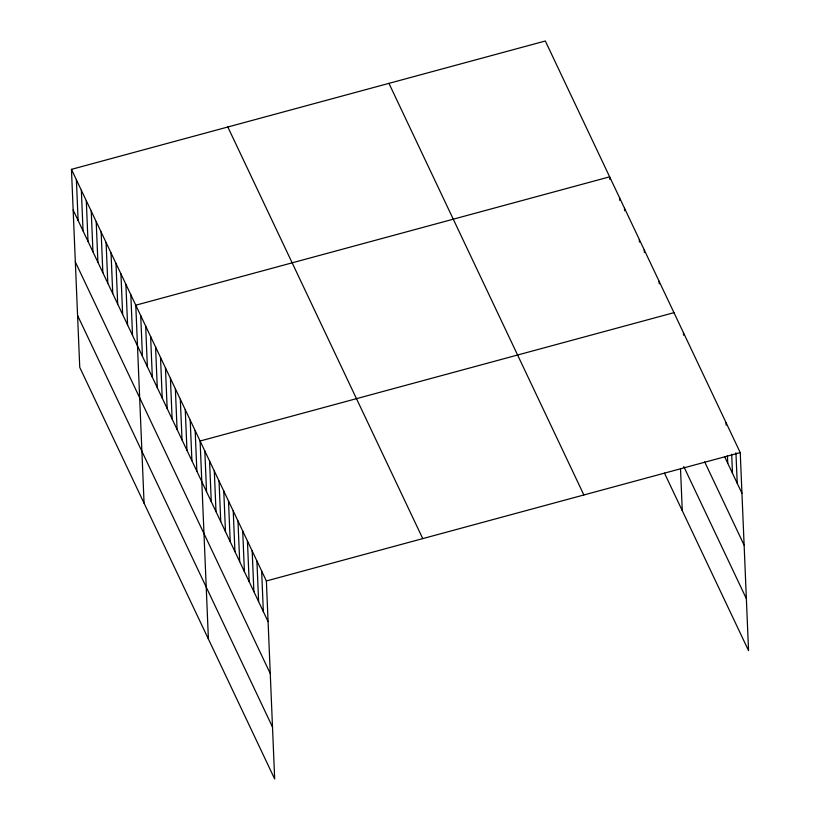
<?xml version="1.0" encoding="UTF-8"?>
<svg xmlns="http://www.w3.org/2000/svg" width="820" height="820" viewBox="0 0 820 820"><rect width="100%" height="100%" fill="white"/><g stroke="black" fill="none" stroke-linecap="round" stroke-linejoin="round"><path stroke-width="1.23" d="M71.453 169.361L266.377 580.97L274.68 779L79.755 367.391L71.453 169.361L545.32 41L740.245 452.609L748.547 650.639L664.456 473.078M673.968 312.666L200.1 441.016L208.403 639.057M266.377 580.97L740.245 452.609M724.593 456.607L741.946 493.261M704.677 461.896L744.13 545.197M683.777 466.529L746.374 598.702M388.946 83.363L583.871 494.962M227.827 126.997L422.751 538.607M73.154 210.002L268.079 621.611M75.337 261.949L270.262 673.548M77.572 315.454L272.507 727.063M735.94 452.773L737.221 483.257M731.686 454.208L732.485 473.263M726.048 422.618L726.151 425.16M727.432 455.643L727.75 463.269M683.439 332.654L683.552 335.195M680.528 469.142L682.271 510.696M659.126 281.311L659.239 283.853M644.284 249.967L644.387 252.509M639.333 239.522L639.446 242.064M624.491 208.177L624.594 210.719M619.541 197.722L619.653 200.264M609.752 179.375L609.649 176.833L135.782 305.194L144.074 503.224M261.641 570.966L263.343 611.617M256.906 560.972L258.618 601.624M252.181 550.978L253.882 591.63M247.445 540.985L249.147 581.626M242.71 530.991L244.411 571.632M237.974 520.987L239.676 561.639M233.239 510.993L234.94 551.645M228.503 500.999L230.215 541.641M223.778 491.006L225.479 531.647M219.042 481.002L220.744 521.653M214.307 471.008L216.008 511.659M209.571 461.014L211.273 501.655M204.836 451.02L206.537 491.662M195.16 430.572L196.861 471.223M190.209 420.127L191.911 460.768M185.258 409.672L186.96 450.323M180.308 399.227L182.019 439.879M175.367 388.782L177.069 429.424M170.416 378.327L172.118 418.979M165.466 367.883L167.167 408.524M160.515 357.428L162.227 398.079M155.575 346.983L157.276 387.634M150.624 336.538L152.325 377.179M145.673 326.083L147.374 366.735M140.722 315.638L142.434 356.29M130.831 294.739L132.532 335.39M125.88 284.294L127.582 324.945M120.929 273.839L122.641 314.49M115.989 263.394L117.69 304.046M111.038 252.949L112.74 293.591M106.087 242.494L107.789 283.146M101.137 232.05L102.849 272.701M96.196 221.605L97.898 262.246M91.245 211.15L92.947 251.801M86.295 200.705L87.996 241.357M81.344 190.26L83.056 230.902M76.403 179.805L78.105 220.457"/></g></svg>
